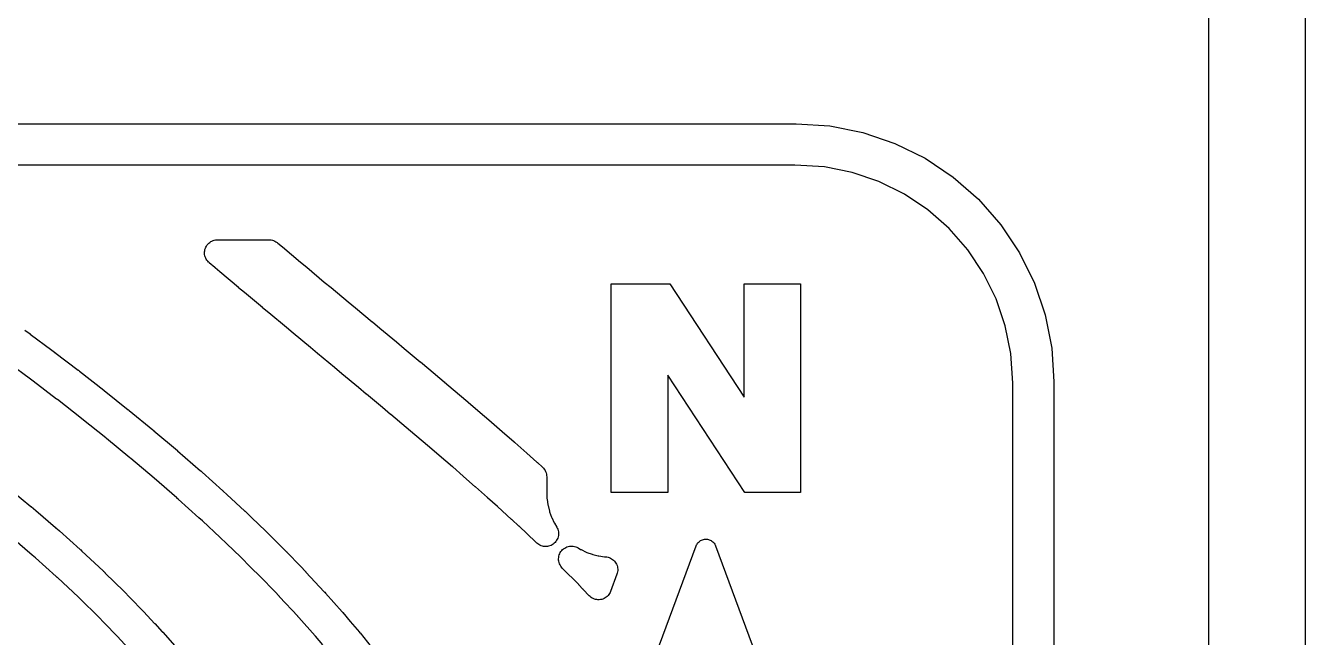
# Model space of a CAD drawing. Header units: metres. Extents: x -22.6 to 22.6, y 1.9 to 79.7.
# Drawn here: x 12.62 to 22.55, y 52.82 to 57.56 of the extents above; entities that cross this region are included whole.
import ezdxf

# ---------------------------------------------------------------- set-up
doc = ezdxf.new("R2010")
doc.units = ezdxf.units.M

msp = doc.modelspace()

# ---------------------------------------------------------------- linework, layer by layer
at = {"layer": 'MARKING'}
for points in [[(-18.6, 56.8), (18.6, 56.8), (18.8611, 56.7829), (19.1176, 56.7319), (19.3654, 56.6478), (19.6, 56.5321), (19.8175, 56.3867), (20.0142, 56.2142), (20.1867, 56.0175), (20.3321, 55.8), (20.4478, 55.5654), (20.5319, 55.3176), (20.5829, 55.0611), (20.6, 54.8), (20.6, 38.2)], [(20.28, 38.2105), (20.28, 54.7895), (20.2649, 55.0192), (20.2221, 55.2346), (20.1515, 55.4426), (20.0543, 55.6397), (19.9323, 55.8223), (19.7875, 55.9875), (19.6223, 56.1323), (19.4397, 56.2543), (19.2426, 56.3515), (19.0346, 56.4221), (18.8192, 56.4649), (18.5895, 56.48), (-18.5895, 56.48)], [(12.6184, 55.2), (12.6586, 55.1707), (12.6589, 55.1704), (12.6597, 55.1698), (12.6602, 55.1695), (12.8281, 55.0444), (12.8282, 55.0443), (12.8491, 55.0287), (12.8494, 55.0285), (12.8501, 55.028), (12.8506, 55.0276), (13.0326, 54.8889), (13.0329, 54.8887), (13.0397, 54.8835), (13.04, 54.8833), (13.0406, 54.8828), (13.0409, 54.8825), (13.2296, 54.7354), (13.23, 54.735), (13.2328, 54.7328), (13.2333, 54.7324), (13.42, 54.5832), (13.4205, 54.5828), (13.4275, 54.5771), (13.428, 54.5767), (13.6106, 54.4266), (13.611, 54.4263), (13.6173, 54.4211), (13.6176, 54.4209), (13.6181, 54.4204), (13.6185, 54.4201), (13.8011, 54.2657), (13.8014, 54.2654), (13.8017, 54.2652), (13.8025, 54.2645), (13.9805, 54.1098), (13.9808, 54.1095), (13.9816, 54.1087), (13.9822, 54.1083), (13.9933, 54.0984), (13.9935, 54.0981), (14.1546, 53.9537), (14.1551, 53.9533), (14.156, 53.9525), (14.1566, 53.9519), (14.1843, 53.9264), (14.1845, 53.9262), (14.3234, 53.7975), (14.3239, 53.7971), (14.3249, 53.7961), (14.3256, 53.7954), (14.3754, 53.7478), (14.3755, 53.7478), (14.4865, 53.6413), (14.4871, 53.6407), (14.4883, 53.6396), (14.489, 53.6388), (14.5665, 53.5617), (14.6439, 53.4847), (14.6443, 53.4843), (14.6447, 53.484), (14.645, 53.4836), (14.646, 53.4826), (14.6464, 53.4823), (14.6467, 53.4819), (14.6471, 53.4815), (14.7575, 53.367), (14.7951, 53.3281), (14.7955, 53.3277), (14.7959, 53.3273), (14.7963, 53.3269), (14.7973, 53.3258), (14.7976, 53.3254), (14.798, 53.325), (14.7984, 53.3246), (14.9404, 53.1711), (14.9407, 53.1707), (14.9411, 53.1703), (14.9414, 53.17), (14.9423, 53.169), (14.9426, 53.1686), (14.943, 53.1682), (14.9433, 53.1679), (14.9504, 53.1599), (15.0799, 53.0148), (15.0804, 53.0142), (15.0809, 53.0137), (15.0813, 53.0132), (15.0825, 53.0118), (15.0829, 53.0113), (15.0834, 53.0108), (15.0838, 53.0103), (15.1417, 52.9417), (15.2132, 52.8576), (15.2137, 52.857), (15.2142, 52.8565), (15.2147, 52.8559), (15.216, 52.8544), (15.2164, 52.8538), (15.2169, 52.8532), (15.2174, 52.8526), (15.3331, 52.7079)], [(14.9285, 52.7602), (14.8711, 52.8282), (14.8707, 52.8287), (14.8702, 52.8292), (14.8698, 52.8297), (14.7418, 52.9731), (14.7416, 52.9733), (14.7349, 52.9809), (14.7345, 52.9813), (14.7342, 52.9816), (14.7339, 52.982), (14.5939, 53.1334), (14.5935, 53.1338), (14.5931, 53.1342), (14.5927, 53.1346), (14.5563, 53.1723), (14.5562, 53.1724), (14.4465, 53.2861), (14.4462, 53.2865), (14.4458, 53.2869), (14.4454, 53.2872), (14.3691, 53.3632), (14.293, 53.4389), (14.2923, 53.4395), (14.1819, 53.5454), (14.1333, 53.5919), (14.1327, 53.5925), (13.9947, 53.7204), (13.9679, 53.7451), (13.9674, 53.7455), (13.8074, 53.889), (13.7969, 53.8983), (13.7965, 53.8987), (13.6206, 54.0516), (13.6201, 54.0521), (13.4387, 54.2054), (13.4334, 54.2099), (13.2518, 54.3591), (13.2458, 54.364), (13.0596, 54.5128), (13.058, 54.5141), (12.8698, 54.6609), (12.8632, 54.666), (12.6821, 54.804), (12.6609, 54.8198), (12.4939, 54.9442)], [(12.5137, 53.9572), (12.6651, 53.8328), (12.6654, 53.8325), (12.666, 53.8321), (12.6664, 53.8317), (12.7018, 53.8021), (12.7022, 53.8018), (12.7031, 53.801), (12.7037, 53.8006), (12.8566, 53.6694), (12.8568, 53.6692), (12.8573, 53.6687), (12.8576, 53.6684), (12.8838, 53.6457), (12.8843, 53.6453), (12.8853, 53.6444), (12.886, 53.6438), (13.0479, 53.4985), (13.0483, 53.4981), (13.0583, 53.489), (13.0588, 53.4886), (13.0598, 53.4876), (13.0605, 53.487), (13.2249, 53.3329), (13.2254, 53.3324), (13.2266, 53.3313), (13.2274, 53.3305), (13.2412, 53.3171), (13.2415, 53.3168), (13.3851, 53.176), (13.3855, 53.1756), (13.3859, 53.1753), (13.3862, 53.1749), (13.3872, 53.1739), (13.3876, 53.1735), (13.388, 53.1732), (13.3883, 53.1728), (13.4329, 53.1272), (13.4332, 53.1269), (13.5381, 53.0189), (13.5385, 53.0185), (13.5389, 53.0181), (13.5393, 53.0177), (13.5403, 53.0166), (13.5407, 53.0161), (13.5411, 53.0157), (13.5415, 53.0153), (13.6247, 52.9255), (13.6249, 52.9254), (13.6836, 52.8617), (13.6841, 52.8612), (13.6845, 52.8608), (13.6849, 52.8603), (13.686, 52.859), (13.6865, 52.8585), (13.6869, 52.8581), (13.6873, 52.8576), (13.8166, 52.71)], [(13.4195, 52.735), (13.3373, 52.8237), (13.3369, 52.8242), (13.3365, 52.8246), (13.3361, 52.825), (13.233, 52.9311), (13.1892, 52.976), (13.1888, 52.9763), (13.1884, 52.9767), (13.188, 52.9771), (13.0465, 53.1159), (13.0336, 53.1284), (13.033, 53.129), (12.8702, 53.2815), (12.8697, 53.2821), (12.8614, 53.2896), (12.7002, 53.4343), (12.6996, 53.4348), (12.6747, 53.4565), (12.5224, 53.5871)], [(16.825, 50.8278), (17.825, 53.5278), (17.828, 53.5349), (17.8318, 53.5418), (17.8361, 53.5482), (17.8411, 53.5542), (17.8467, 53.5596), (17.8527, 53.5645), (17.8592, 53.5688), (17.8661, 53.5725), (17.8733, 53.5754), (17.8807, 53.5776), (17.8884, 53.5791), (17.8961, 53.5799), (17.9039, 53.5799), (17.9116, 53.5791), (17.9193, 53.5776), (17.9267, 53.5754), (17.9339, 53.5725), (17.9408, 53.5688), (17.9473, 53.5645), (17.9533, 53.5596), (17.9589, 53.5542), (17.9639, 53.5482), (17.9682, 53.5418), (17.972, 53.5349), (17.975, 53.5278), (18.975, 50.8278)]]:
    msp.add_lwpolyline(points, dxfattribs=at)
for points in [[(14.0379, 55.8676), (14.0448, 55.8744), (14.0524, 55.8805), (14.0605, 55.8859), (14.0691, 55.8905), (14.0781, 55.8941), (14.0874, 55.8969), (14.0969, 55.8988), (14.1066, 55.8998), (14.1088, 55.8999), (14.1136, 55.9), (14.5109, 55.9), (14.5159, 55.8999), (14.5183, 55.8998), (14.5282, 55.8988), (14.538, 55.8968), (14.5475, 55.8939), (14.5567, 55.89), (14.5654, 55.8853), (14.5736, 55.8797), (14.5756, 55.8782), (14.5795, 55.8751), (14.6152, 55.8452), (14.6154, 55.8451), (14.7553, 55.7276), (14.8041, 55.687), (14.9406, 55.5731), (14.993, 55.5296), (15.1268, 55.4185), (15.1819, 55.3726), (15.3129, 55.264), (15.3131, 55.2639), (15.3711, 55.2156), (15.4994, 55.1093), (15.4995, 55.1092), (15.5002, 55.1086), (15.5004, 55.1084), (15.5605, 55.0582), (15.6852, 54.9544), (15.6855, 54.9542), (15.6865, 54.9534), (15.6867, 54.9532), (15.7501, 54.8998), (15.8702, 54.7994), (15.8705, 54.7991), (15.8718, 54.798), (15.8722, 54.7977), (15.9399, 54.74), (16.0536, 54.6441), (16.054, 54.6438), (16.0557, 54.6424), (16.0562, 54.642), (16.1301, 54.5781), (16.235, 54.4886), (16.2355, 54.4882), (16.2375, 54.4865), (16.2381, 54.486), (16.3205, 54.4135), (16.4136, 54.3329), (16.4142, 54.3324), (16.4166, 54.3303), (16.4173, 54.3297), (16.5113, 54.2453), (16.589, 54.1767), (16.5894, 54.1763), (16.5898, 54.176), (16.5902, 54.1757), (16.5925, 54.1735), (16.5929, 54.1732), (16.5933, 54.1728), (16.5937, 54.1725), (16.633, 54.1363), (16.6403, 54.1289), (16.6467, 54.1208), (16.6523, 54.1121), (16.6569, 54.1029), (16.6605, 54.0932), (16.6632, 54.0832), (16.6648, 54.073), (16.6653, 54.0627), (16.6653, 53.9412), (16.6654, 53.9388), (16.6676, 53.8934), (16.6681, 53.8886), (16.6746, 53.8449), (16.6755, 53.8401), (16.6863, 53.7972), (16.6877, 53.7925), (16.7026, 53.751), (16.7044, 53.7464), (16.7233, 53.7065), (16.7256, 53.7022), (16.7428, 53.6735), (16.7475, 53.6648), (16.7512, 53.6557), (16.7541, 53.6463), (16.756, 53.6366), (16.7569, 53.6268), (16.7569, 53.6169), (16.7559, 53.6071), (16.754, 53.5974), (16.7511, 53.588), (16.7472, 53.5789), (16.7426, 53.5703), (16.737, 53.5621), (16.7307, 53.5545), (16.7237, 53.5476), (16.7161, 53.5414), (16.7078, 53.536), (16.6991, 53.5314), (16.69, 53.5277), (16.6805, 53.5249), (16.6708, 53.5231), (16.661, 53.5222), (16.6511, 53.5223), (16.6413, 53.5233), (16.6317, 53.5254), (16.6223, 53.5283), (16.6132, 53.5322), (16.6046, 53.537), (16.5965, 53.5425), (16.5889, 53.5489), (16.5809, 53.5564), (16.5806, 53.5566), (16.5793, 53.5578), (16.5789, 53.5582), (16.4508, 53.6797), (16.4504, 53.6801), (16.45, 53.6805), (16.4495, 53.6809), (16.3942, 53.731), (16.3939, 53.7312), (16.3927, 53.7323), (16.3924, 53.7326), (16.2839, 53.8324), (16.2835, 53.8328), (16.2831, 53.8331), (16.2828, 53.8334), (16.207, 53.9003), (16.2068, 53.9005), (16.2057, 53.9015), (16.2054, 53.9018), (16.1121, 53.9854), (16.1115, 53.986), (16.0195, 54.0657), (16.0193, 54.0659), (16.0183, 54.0667), (16.0181, 54.067), (15.9362, 54.1389), (15.9356, 54.1394), (15.8317, 54.228), (15.8315, 54.2282), (15.8307, 54.2289), (15.8304, 54.2291), (15.7569, 54.2926), (15.7565, 54.293), (15.6436, 54.3882), (15.6434, 54.3883), (15.6427, 54.3889), (15.6425, 54.3891), (15.5754, 54.4463), (15.4553, 54.5466), (15.455, 54.5469), (15.3914, 54.6006), (15.2666, 54.7042), (15.2664, 54.7045), (15.2059, 54.755), (15.0777, 54.8614), (15.0775, 54.8615), (15.0196, 54.9097), (14.8885, 55.0184), (14.8884, 55.0185), (14.8329, 55.0646), (14.6991, 55.1757), (14.6467, 55.2192), (14.6466, 55.2193), (14.5097, 55.3335), (14.4611, 55.374), (14.4608, 55.3742), (14.3202, 55.4923), (14.2762, 55.5291), (14.276, 55.5293), (14.2752, 55.5299), (14.275, 55.5301), (14.1305, 55.6524), (14.0928, 55.6842), (14.0925, 55.6844), (14.0914, 55.6853), (14.0911, 55.6856), (14.0481, 55.7224), (14.0444, 55.7257), (14.0429, 55.7272), (14.0361, 55.7342), (14.0301, 55.7418), (14.0248, 55.75), (14.0204, 55.7587), (14.0168, 55.7677), (14.0141, 55.7771), (14.0124, 55.7866), (14.0116, 55.7963), (14.0117, 55.8061), (14.0128, 55.8157), (14.0148, 55.8253), (14.0177, 55.8345), (14.0215, 55.8435), (14.0262, 55.852), (14.0316, 55.8601)], [(18.1957, 54.6794), (18.1957, 55.56), (18.6347, 55.56), (18.6347, 53.94), (18.2012, 53.94), (17.604, 54.8505), (17.6043, 54.8249), (17.6043, 53.94), (17.1653, 53.94), (17.1653, 55.56), (17.6217, 55.56)], [(16.7821, 53.4912), (16.789, 53.4984), (16.7966, 53.5048), (16.8048, 53.5105), (16.8135, 53.5153), (16.8226, 53.5193), (16.8321, 53.5223), (16.8419, 53.5244), (16.8518, 53.5254), (16.8618, 53.5255), (16.8717, 53.5246), (16.8815, 53.5227), (16.891, 53.5199), (16.9002, 53.5161), (16.909, 53.5114), (16.9275, 53.5003), (16.9318, 53.498), (16.9718, 53.4791), (16.9763, 53.4772), (17.0179, 53.4624), (17.0226, 53.4609), (17.0654, 53.4502), (17.0702, 53.4492), (17.1139, 53.4428), (17.1188, 53.4423), (17.1214, 53.4422), (17.1312, 53.4412), (17.1409, 53.4393), (17.1503, 53.4364), (17.1594, 53.4326), (17.1681, 53.4279), (17.1763, 53.4224), (17.1839, 53.4161), (17.1909, 53.4091), (17.1971, 53.4014), (17.2025, 53.3932), (17.2071, 53.3845), (17.2108, 53.3753), (17.2136, 53.3658), (17.2155, 53.3561), (17.2164, 53.3463), (17.2163, 53.3364), (17.2152, 53.3266), (17.2132, 53.317), (17.2102, 53.3075), (17.161, 53.1747), (17.1572, 53.1658), (17.1526, 53.1573), (17.1472, 53.1493), (17.141, 53.1419), (17.1341, 53.1351), (17.1267, 53.129), (17.1186, 53.1236), (17.1101, 53.1191), (17.1012, 53.1153), (17.092, 53.1125), (17.0825, 53.1106), (17.0729, 53.1096), (17.0632, 53.1095), (17.0536, 53.1103), (17.0441, 53.1121), (17.0349, 53.1148), (17.0259, 53.1184), (17.0173, 53.1228), (17.0092, 53.128), (17.0016, 53.134), (16.9946, 53.1407), (16.9488, 53.189), (16.9485, 53.1894), (16.9471, 53.1908), (16.9467, 53.1913), (16.9156, 53.2249), (16.915, 53.2255), (16.9144, 53.2261), (16.9138, 53.2267), (16.7866, 53.3552), (16.7799, 53.3627), (16.774, 53.3707), (16.769, 53.3793), (16.7648, 53.3884), (16.7616, 53.3978), (16.7593, 53.4075), (16.758, 53.4174), (16.7576, 53.4273), (16.7583, 53.4373), (16.7599, 53.4471), (16.7626, 53.4567), (16.7661, 53.466), (16.7706, 53.4749), (16.776, 53.4833)]]:
    msp.add_lwpolyline(points, close=True, dxfattribs=at)
at = {"layer": 'OUTLINE'}
msp.add_lwpolyline([(-22.55, 1.9), (22.55, 1.9), (22.55, 79.7), (-22.55, 79.7)], close=True, dxfattribs=at)
at = {"layer": 'VISIBLE_REF'}
msp.add_lwpolyline([(-21.8, 9), (21.8, 9), (21.8, 71.6), (-21.8, 71.6)], close=True, dxfattribs=at)

doc.saveas('drawing.dxf')
